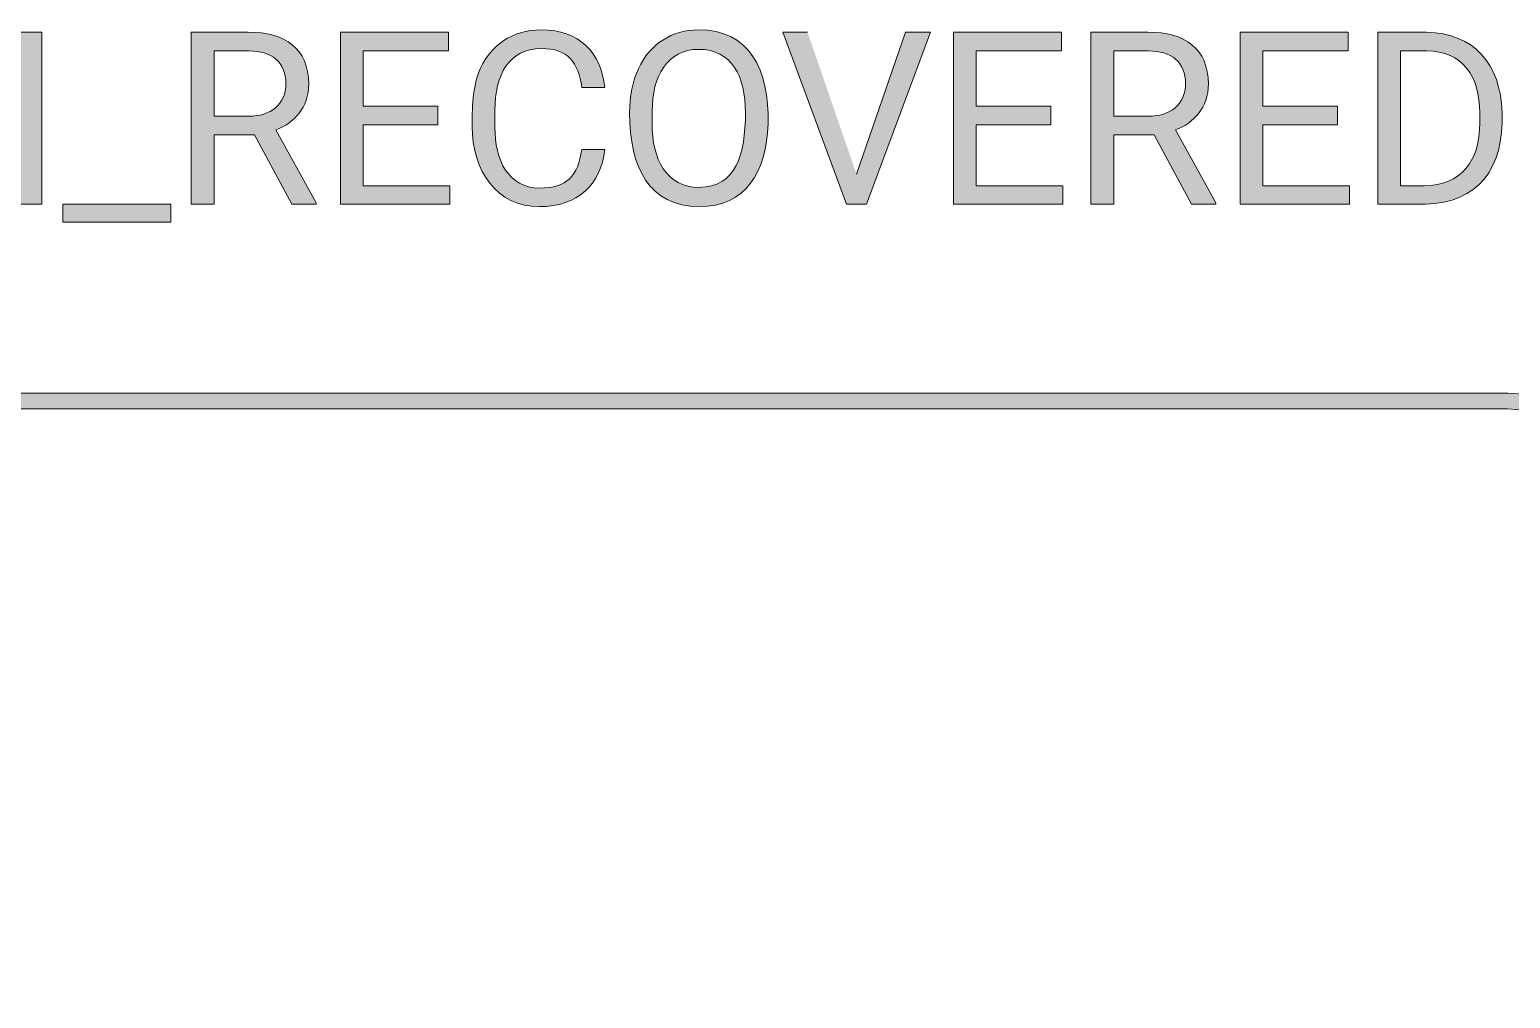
# Model space of a CAD drawing. Extents: x 3 to 1760, y 20 to 1040.
# Drawn here: x 951 to 1046.2, y 700.2 to 762.5 of the extents above; entities that cross this region are included whole.
import ezdxf

# ---------------------------------------------------------------- set-up
doc = ezdxf.new("R2010")
doc.units = 0
doc.header["$MEASUREMENT"] = 0
doc.layers.add('Layer 1', color=7, linetype='Continuous', lineweight=0)

# ---------------------------------------------------------------- blocks, each defined once
blk = doc.blocks.new('Block_116')
at = {"layer": 'Layer 1', "true_color": 0x282c33, "transparency": 33554687}
h = blk.add_hatch(color=250, dxfattribs=at)
h.dxf.hatch_style = 2
edge = h.paths.add_edge_path()
edge.add_spline(control_points=[(951.825, 751.229), (951.825, 751.229), (950.359, 751.229), (950.359, 751.229), (950.359, 751.229), (944.791, 759.751), (944.791, 759.751), (944.791, 759.751), (944.791, 751.229), (944.791, 751.229), (944.791, 751.229), (943.325, 751.229), (943.325, 751.229), (943.325, 751.229), (943.325, 762.288), (943.325, 762.288), (943.325, 762.288), (944.791, 762.288), (944.791, 762.288), (944.791, 762.288), (950.374, 753.728), (950.374, 753.728), (950.374, 753.728), (950.374, 762.288), (950.374, 762.288), (950.374, 762.288), (951.825, 762.288), (951.825, 762.288), (951.825, 762.288), (951.825, 751.229), (951.825, 751.229)], knot_values=[0, 0, 0, 0, 1, 1, 1, 2, 2, 2, 3, 3, 3, 4, 4, 4, 5, 5, 5, 6, 6, 6, 7, 7, 7, 8, 8, 8, 9, 9, 9, 10, 10, 10, 10], degree=3, periodic=0)
edge.add_line((951.825, 751.229), (951.825, 751.229))
h = blk.add_hatch(color=250, dxfattribs=at)
h.dxf.hatch_style = 2
edge = h.paths.add_edge_path()
edge.add_spline(control_points=[(968.968, 758.961), (968.968, 757.434), (968.041, 756.454), (966.856, 756.014), (966.856, 756.014), (969.454, 751.32), (969.454, 751.32), (969.454, 751.32), (969.454, 751.229), (969.454, 751.229), (969.454, 751.229), (967.889, 751.229), (967.889, 751.229), (967.889, 751.229), (965.489, 755.702), (965.489, 755.702), (965.489, 755.702), (962.891, 755.702), (962.891, 755.702), (962.891, 755.702), (962.891, 751.229), (962.891, 751.229), (962.891, 751.229), (961.425, 751.229), (961.425, 751.229), (961.425, 751.229), (961.425, 762.288), (961.425, 762.288), (961.425, 762.288), (965.086, 762.288), (965.086, 762.288), (967.441, 762.303), (968.968, 761.232), (968.968, 758.961)], knot_values=[0, 0, 0, 0, 1, 1, 1, 2, 2, 2, 3, 3, 3, 4, 4, 4, 5, 5, 5, 6, 6, 6, 7, 7, 7, 8, 8, 8, 9, 9, 9, 10, 10, 10, 11, 11, 11, 11], degree=3, periodic=0)
edge = h.paths.add_edge_path()
edge.add_spline(control_points=[(967.502, 758.961), (967.502, 760.381), (966.59, 761.088), (965.124, 761.088), (965.124, 761.088), (962.891, 761.088), (962.891, 761.088), (962.891, 761.088), (962.891, 756.895), (962.891, 756.895), (962.891, 756.895), (965.132, 756.895), (965.132, 756.895), (966.491, 756.872), (967.509, 757.662), (967.502, 758.961)], knot_values=[0, 0, 0, 0, 1, 1, 1, 2, 2, 2, 3, 3, 3, 4, 4, 4, 5, 5, 5, 5], degree=3, periodic=0)
edge.add_line((967.502, 758.961), (967.502, 758.961))
h = blk.add_hatch(color=250, dxfattribs=at)
h.dxf.hatch_style = 2
edge = h.paths.add_edge_path()
edge.add_spline(control_points=[(977.262, 756.34), (977.262, 756.34), (972.469, 756.34), (972.469, 756.34), (972.469, 756.34), (972.469, 752.421), (972.469, 752.421), (972.469, 752.421), (978.037, 752.421), (978.037, 752.421), (978.037, 752.421), (978.037, 751.229), (978.037, 751.229), (978.037, 751.229), (971.011, 751.229), (971.011, 751.229), (971.011, 751.229), (971.011, 762.288), (971.011, 762.288), (971.011, 762.288), (977.961, 762.288), (977.961, 762.288), (977.961, 762.288), (977.961, 761.088), (977.961, 761.088), (977.961, 761.088), (972.469, 761.088), (972.469, 761.088), (972.469, 761.088), (972.469, 757.533), (972.469, 757.533), (972.469, 757.533), (977.262, 757.533), (977.262, 757.533), (977.262, 757.533), (977.262, 756.34), (977.262, 756.34)], knot_values=[0, 0, 0, 0, 1, 1, 1, 2, 2, 2, 3, 3, 3, 4, 4, 4, 5, 5, 5, 6, 6, 6, 7, 7, 7, 8, 8, 8, 9, 9, 9, 10, 10, 10, 11, 11, 11, 12, 12, 12, 12], degree=3, periodic=0)
edge.add_line((977.262, 756.34), (977.262, 756.34))
h = blk.add_hatch(color=250, dxfattribs=at)
h.dxf.hatch_style = 2
edge = h.paths.add_edge_path()
edge.add_spline(control_points=[(983.794, 752.269), (985.602, 752.269), (986.247, 753.044), (986.521, 754.738), (986.521, 754.738), (987.987, 754.738), (987.987, 754.738), (987.744, 752.482), (986.255, 751.077), (983.794, 751.077), (981.052, 751.077), (979.472, 753.348), (979.472, 756.242), (979.472, 757.738), (979.533, 758.976), (980.027, 760.017), (980.695, 761.429), (981.979, 762.424), (983.923, 762.44), (986.323, 762.455), (987.789, 760.959), (987.987, 758.733), (987.987, 758.733), (986.521, 758.733), (986.521, 758.733), (986.285, 760.343), (985.624, 761.24), (983.923, 761.24), (981.857, 761.24), (980.908, 759.538), (980.938, 757.267), (980.938, 757.267), (980.938, 756.196), (980.938, 756.196), (980.915, 754.054), (981.811, 752.269), (983.794, 752.269)], knot_values=[0, 0, 0, 0, 1, 1, 1, 2, 2, 2, 3, 3, 3, 4, 4, 4, 5, 5, 5, 6, 6, 6, 7, 7, 7, 8, 8, 8, 9, 9, 9, 10, 10, 10, 11, 11, 11, 12, 12, 12, 12], degree=3, periodic=0)
edge.add_line((983.794, 752.269), (983.794, 752.269))
h = blk.add_hatch(color=250, dxfattribs=at)
h.dxf.hatch_style = 2
edge = h.paths.add_edge_path()
edge.add_spline(control_points=[(994.033, 762.44), (997.268, 762.44), (998.582, 759.91), (998.484, 756.401), (998.4, 753.302), (997.063, 751.077), (994.048, 751.077), (990.843, 751.077), (989.589, 753.606), (989.589, 757.1), (989.589, 759.242), (990.394, 760.951), (991.716, 761.786), (992.392, 762.212), (993.159, 762.44), (994.033, 762.44)], knot_values=[0, 0, 0, 0, 1, 1, 1, 2, 2, 2, 3, 3, 3, 4, 4, 4, 5, 5, 5, 5], degree=3, periodic=0)
edge = h.paths.add_edge_path()
edge.add_spline(control_points=[(994.048, 752.315), (996.418, 752.315), (997.033, 754.434), (997.033, 757.115), (997.033, 759.455), (996.152, 761.186), (994.033, 761.186), (991.989, 761.186), (991.04, 759.424), (991.04, 757.214), (991.04, 757.214), (991.04, 756.401), (991.04, 756.401), (991.01, 754.138), (991.974, 752.315), (994.048, 752.315)], knot_values=[0, 0, 0, 0, 1, 1, 1, 2, 2, 2, 3, 3, 3, 4, 4, 4, 5, 5, 5, 5], degree=3, periodic=0)
edge.add_line((994.048, 752.315), (994.048, 752.315))
h = blk.add_hatch(color=250, dxfattribs=at)
h.dxf.hatch_style = 2
edge = h.paths.add_edge_path()
edge.add_spline(control_points=[(1004.165, 753.166), (1004.165, 753.166), (1007.325, 762.288), (1007.325, 762.288), (1007.325, 762.288), (1008.92, 762.288), (1008.92, 762.288), (1008.92, 762.288), (1004.818, 751.229), (1004.818, 751.229), (1004.818, 751.229), (1003.527, 751.229), (1003.527, 751.229), (1003.527, 751.229), (999.433, 762.288), (999.433, 762.288), (999.433, 762.288), (1001.02, 762.288), (1001.02, 762.288)], knot_values=[0, 0, 0, 0, 1, 1, 1, 2, 2, 2, 3, 3, 3, 4, 4, 4, 5, 5, 5, 6, 6, 6, 6], degree=3, periodic=0)
edge.add_line((1001.02, 762.288), (1004.165, 753.166))
h = blk.add_hatch(color=250, dxfattribs=at)
h.dxf.hatch_style = 2
edge = h.paths.add_edge_path()
edge.add_spline(control_points=[(1016.652, 756.34), (1016.652, 756.34), (1011.859, 756.34), (1011.859, 756.34), (1011.859, 756.34), (1011.859, 752.421), (1011.859, 752.421), (1011.859, 752.421), (1017.427, 752.421), (1017.427, 752.421), (1017.427, 752.421), (1017.427, 751.229), (1017.427, 751.229), (1017.427, 751.229), (1010.401, 751.229), (1010.401, 751.229), (1010.401, 751.229), (1010.401, 762.288), (1010.401, 762.288), (1010.401, 762.288), (1017.351, 762.288), (1017.351, 762.288), (1017.351, 762.288), (1017.351, 761.088), (1017.351, 761.088), (1017.351, 761.088), (1011.859, 761.088), (1011.859, 761.088), (1011.859, 761.088), (1011.859, 757.533), (1011.859, 757.533), (1011.859, 757.533), (1016.652, 757.533), (1016.652, 757.533), (1016.652, 757.533), (1016.652, 756.34), (1016.652, 756.34)], knot_values=[0, 0, 0, 0, 1, 1, 1, 2, 2, 2, 3, 3, 3, 4, 4, 4, 5, 5, 5, 6, 6, 6, 7, 7, 7, 8, 8, 8, 9, 9, 9, 10, 10, 10, 11, 11, 11, 12, 12, 12, 12], degree=3, periodic=0)
edge.add_line((1016.652, 756.34), (1016.652, 756.34))
h = blk.add_hatch(color=250, dxfattribs=at)
h.dxf.hatch_style = 2
edge = h.paths.add_edge_path()
edge.add_spline(control_points=[(1026.777, 758.961), (1026.777, 757.434), (1025.85, 756.454), (1024.665, 756.014), (1024.665, 756.014), (1027.263, 751.32), (1027.263, 751.32), (1027.263, 751.32), (1027.263, 751.229), (1027.263, 751.229), (1027.263, 751.229), (1025.698, 751.229), (1025.698, 751.229), (1025.698, 751.229), (1023.298, 755.702), (1023.298, 755.702), (1023.298, 755.702), (1020.7, 755.702), (1020.7, 755.702), (1020.7, 755.702), (1020.7, 751.229), (1020.7, 751.229), (1020.7, 751.229), (1019.234, 751.229), (1019.234, 751.229), (1019.234, 751.229), (1019.234, 762.288), (1019.234, 762.288), (1019.234, 762.288), (1022.895, 762.288), (1022.895, 762.288), (1025.25, 762.303), (1026.777, 761.232), (1026.777, 758.961)], knot_values=[0, 0, 0, 0, 1, 1, 1, 2, 2, 2, 3, 3, 3, 4, 4, 4, 5, 5, 5, 6, 6, 6, 7, 7, 7, 8, 8, 8, 9, 9, 9, 10, 10, 10, 11, 11, 11, 11], degree=3, periodic=0)
edge = h.paths.add_edge_path()
edge.add_spline(control_points=[(1025.311, 758.961), (1025.311, 760.381), (1024.399, 761.088), (1022.933, 761.088), (1022.933, 761.088), (1020.7, 761.088), (1020.7, 761.088), (1020.7, 761.088), (1020.7, 756.895), (1020.7, 756.895), (1020.7, 756.895), (1022.941, 756.895), (1022.941, 756.895), (1024.301, 756.872), (1025.318, 757.662), (1025.311, 758.961)], knot_values=[0, 0, 0, 0, 1, 1, 1, 2, 2, 2, 3, 3, 3, 4, 4, 4, 5, 5, 5, 5], degree=3, periodic=0)
edge.add_line((1025.311, 758.961), (1025.311, 758.961))
h = blk.add_hatch(color=250, dxfattribs=at)
h.dxf.hatch_style = 2
edge = h.paths.add_edge_path()
edge.add_spline(control_points=[(1035.071, 756.34), (1035.071, 756.34), (1030.278, 756.34), (1030.278, 756.34), (1030.278, 756.34), (1030.278, 752.421), (1030.278, 752.421), (1030.278, 752.421), (1035.846, 752.421), (1035.846, 752.421), (1035.846, 752.421), (1035.846, 751.229), (1035.846, 751.229), (1035.846, 751.229), (1028.82, 751.229), (1028.82, 751.229), (1028.82, 751.229), (1028.82, 762.288), (1028.82, 762.288), (1028.82, 762.288), (1035.77, 762.288), (1035.77, 762.288), (1035.77, 762.288), (1035.77, 761.088), (1035.77, 761.088), (1035.77, 761.088), (1030.278, 761.088), (1030.278, 761.088), (1030.278, 761.088), (1030.278, 757.533), (1030.278, 757.533), (1030.278, 757.533), (1035.071, 757.533), (1035.071, 757.533), (1035.071, 757.533), (1035.071, 756.34), (1035.071, 756.34)], knot_values=[0, 0, 0, 0, 1, 1, 1, 2, 2, 2, 3, 3, 3, 4, 4, 4, 5, 5, 5, 6, 6, 6, 7, 7, 7, 8, 8, 8, 9, 9, 9, 10, 10, 10, 11, 11, 11, 12, 12, 12, 12], degree=3, periodic=0)
edge.add_line((1035.071, 756.34), (1035.071, 756.34))
h = blk.add_hatch(color=250, dxfattribs=at)
h.dxf.hatch_style = 2
edge = h.paths.add_edge_path()
edge.add_spline(control_points=[(1045.659, 757.13), (1045.788, 753.485), (1044.094, 751.335), (1040.722, 751.229), (1040.722, 751.229), (1037.661, 751.229), (1037.661, 751.229), (1037.661, 751.229), (1037.661, 762.288), (1037.661, 762.288), (1037.661, 762.288), (1040.783, 762.288), (1040.783, 762.288), (1043.882, 762.219), (1045.545, 760.245), (1045.659, 757.13)], knot_values=[0, 0, 0, 0, 1, 1, 1, 2, 2, 2, 3, 3, 3, 4, 4, 4, 5, 5, 5, 5], degree=3, periodic=0)
edge = h.paths.add_edge_path()
edge.add_spline(control_points=[(1044.216, 757.1), (1044.239, 759.47), (1043.084, 761.065), (1040.821, 761.088), (1040.821, 761.088), (1039.119, 761.088), (1039.119, 761.088), (1039.119, 761.088), (1039.119, 752.421), (1039.119, 752.421), (1039.119, 752.421), (1040.654, 752.421), (1040.654, 752.421), (1042.993, 752.421), (1044.246, 754.009), (1044.216, 756.454), (1044.216, 756.454), (1044.216, 757.1), (1044.216, 757.1)], knot_values=[0, 0, 0, 0, 1, 1, 1, 2, 2, 2, 3, 3, 3, 4, 4, 4, 5, 5, 5, 6, 6, 6, 6], degree=3, periodic=0)
edge.add_line((1044.216, 757.1), (1044.216, 757.1))
h = blk.add_hatch(color=250, dxfattribs=at)
h.dxf.hatch_style = 2
edge = h.paths.add_edge_path()
edge.add_spline(control_points=[(960.119, 750.082), (960.119, 750.082), (953.161, 750.082), (953.161, 750.082), (953.161, 750.082), (953.161, 751.229), (953.161, 751.229), (953.161, 751.229), (960.119, 751.229), (960.119, 751.229), (960.119, 751.229), (960.119, 750.082), (960.119, 750.082)], knot_values=[0, 0, 0, 0, 1, 1, 1, 2, 2, 2, 3, 3, 3, 4, 4, 4, 4], degree=3, periodic=0)
edge.add_line((960.119, 750.082), (960.119, 750.082))
at = {"layer": 'Layer 1'}
for points, knots in [([(951.825, 751.229), (951.825, 751.229), (950.359, 751.229), (950.359, 751.229), (950.359, 751.229), (944.791, 759.751), (944.791, 759.751), (944.791, 759.751), (944.791, 751.229), (944.791, 751.229), (944.791, 751.229), (943.325, 751.229), (943.325, 751.229), (943.325, 751.229), (943.325, 762.288), (943.325, 762.288), (943.325, 762.288), (944.791, 762.288), (944.791, 762.288), (944.791, 762.288), (950.374, 753.728), (950.374, 753.728), (950.374, 753.728), (950.374, 762.288), (950.374, 762.288), (950.374, 762.288), (951.825, 762.288), (951.825, 762.288), (951.825, 762.288), (951.825, 751.229), (951.825, 751.229)], [0, 0, 0, 0, 1, 1, 1, 2, 2, 2, 3, 3, 3, 4, 4, 4, 5, 5, 5, 6, 6, 6, 7, 7, 7, 8, 8, 8, 9, 9, 9, 10, 10, 10, 10]), ([(968.968, 758.961), (968.968, 757.434), (968.041, 756.454), (966.856, 756.014), (966.856, 756.014), (969.454, 751.32), (969.454, 751.32), (969.454, 751.32), (969.454, 751.229), (969.454, 751.229), (969.454, 751.229), (967.889, 751.229), (967.889, 751.229), (967.889, 751.229), (965.489, 755.702), (965.489, 755.702), (965.489, 755.702), (962.891, 755.702), (962.891, 755.702), (962.891, 755.702), (962.891, 751.229), (962.891, 751.229), (962.891, 751.229), (961.425, 751.229), (961.425, 751.229), (961.425, 751.229), (961.425, 762.288), (961.425, 762.288), (961.425, 762.288), (965.086, 762.288), (965.086, 762.288), (967.441, 762.303), (968.968, 761.232), (968.968, 758.961)], [0, 0, 0, 0, 1, 1, 1, 2, 2, 2, 3, 3, 3, 4, 4, 4, 5, 5, 5, 6, 6, 6, 7, 7, 7, 8, 8, 8, 9, 9, 9, 10, 10, 10, 11, 11, 11, 11]), ([(977.262, 756.34), (977.262, 756.34), (972.469, 756.34), (972.469, 756.34), (972.469, 756.34), (972.469, 752.421), (972.469, 752.421), (972.469, 752.421), (978.037, 752.421), (978.037, 752.421), (978.037, 752.421), (978.037, 751.229), (978.037, 751.229), (978.037, 751.229), (971.011, 751.229), (971.011, 751.229), (971.011, 751.229), (971.011, 762.288), (971.011, 762.288), (971.011, 762.288), (977.961, 762.288), (977.961, 762.288), (977.961, 762.288), (977.961, 761.088), (977.961, 761.088), (977.961, 761.088), (972.469, 761.088), (972.469, 761.088), (972.469, 761.088), (972.469, 757.533), (972.469, 757.533), (972.469, 757.533), (977.262, 757.533), (977.262, 757.533), (977.262, 757.533), (977.262, 756.34), (977.262, 756.34)], [0, 0, 0, 0, 1, 1, 1, 2, 2, 2, 3, 3, 3, 4, 4, 4, 5, 5, 5, 6, 6, 6, 7, 7, 7, 8, 8, 8, 9, 9, 9, 10, 10, 10, 11, 11, 11, 12, 12, 12, 12]), ([(983.794, 752.269), (985.602, 752.269), (986.247, 753.044), (986.521, 754.738), (986.521, 754.738), (987.987, 754.738), (987.987, 754.738), (987.744, 752.482), (986.255, 751.077), (983.794, 751.077), (981.052, 751.077), (979.472, 753.348), (979.472, 756.242), (979.472, 757.738), (979.533, 758.976), (980.027, 760.017), (980.695, 761.429), (981.979, 762.424), (983.923, 762.44), (986.323, 762.455), (987.789, 760.959), (987.987, 758.733), (987.987, 758.733), (986.521, 758.733), (986.521, 758.733), (986.285, 760.343), (985.624, 761.24), (983.923, 761.24), (981.857, 761.24), (980.908, 759.538), (980.938, 757.267), (980.938, 757.267), (980.938, 756.196), (980.938, 756.196), (980.915, 754.054), (981.811, 752.269), (983.794, 752.269)], [0, 0, 0, 0, 1, 1, 1, 2, 2, 2, 3, 3, 3, 4, 4, 4, 5, 5, 5, 6, 6, 6, 7, 7, 7, 8, 8, 8, 9, 9, 9, 10, 10, 10, 11, 11, 11, 12, 12, 12, 12]), ([(994.033, 762.44), (997.268, 762.44), (998.582, 759.91), (998.484, 756.401), (998.4, 753.302), (997.063, 751.077), (994.048, 751.077), (990.843, 751.077), (989.589, 753.606), (989.589, 757.1), (989.589, 759.242), (990.394, 760.951), (991.716, 761.786), (992.392, 762.212), (993.159, 762.44), (994.033, 762.44)], [0, 0, 0, 0, 1, 1, 1, 2, 2, 2, 3, 3, 3, 4, 4, 4, 5, 5, 5, 5]), ([(1004.165, 753.166), (1004.165, 753.166), (1007.325, 762.288), (1007.325, 762.288), (1007.325, 762.288), (1008.92, 762.288), (1008.92, 762.288), (1008.92, 762.288), (1004.818, 751.229), (1004.818, 751.229), (1004.818, 751.229), (1003.527, 751.229), (1003.527, 751.229), (1003.527, 751.229), (999.433, 762.288), (999.433, 762.288), (999.433, 762.288), (1001.02, 762.288), (1001.02, 762.288)], [0, 0, 0, 0, 1, 1, 1, 2, 2, 2, 3, 3, 3, 4, 4, 4, 5, 5, 5, 6, 6, 6, 6]), ([(1016.652, 756.34), (1016.652, 756.34), (1011.859, 756.34), (1011.859, 756.34), (1011.859, 756.34), (1011.859, 752.421), (1011.859, 752.421), (1011.859, 752.421), (1017.427, 752.421), (1017.427, 752.421), (1017.427, 752.421), (1017.427, 751.229), (1017.427, 751.229), (1017.427, 751.229), (1010.401, 751.229), (1010.401, 751.229), (1010.401, 751.229), (1010.401, 762.288), (1010.401, 762.288), (1010.401, 762.288), (1017.351, 762.288), (1017.351, 762.288), (1017.351, 762.288), (1017.351, 761.088), (1017.351, 761.088), (1017.351, 761.088), (1011.859, 761.088), (1011.859, 761.088), (1011.859, 761.088), (1011.859, 757.533), (1011.859, 757.533), (1011.859, 757.533), (1016.652, 757.533), (1016.652, 757.533), (1016.652, 757.533), (1016.652, 756.34), (1016.652, 756.34)], [0, 0, 0, 0, 1, 1, 1, 2, 2, 2, 3, 3, 3, 4, 4, 4, 5, 5, 5, 6, 6, 6, 7, 7, 7, 8, 8, 8, 9, 9, 9, 10, 10, 10, 11, 11, 11, 12, 12, 12, 12]), ([(1026.777, 758.961), (1026.777, 757.434), (1025.85, 756.454), (1024.665, 756.014), (1024.665, 756.014), (1027.263, 751.32), (1027.263, 751.32), (1027.263, 751.32), (1027.263, 751.229), (1027.263, 751.229), (1027.263, 751.229), (1025.698, 751.229), (1025.698, 751.229), (1025.698, 751.229), (1023.298, 755.702), (1023.298, 755.702), (1023.298, 755.702), (1020.7, 755.702), (1020.7, 755.702), (1020.7, 755.702), (1020.7, 751.229), (1020.7, 751.229), (1020.7, 751.229), (1019.234, 751.229), (1019.234, 751.229), (1019.234, 751.229), (1019.234, 762.288), (1019.234, 762.288), (1019.234, 762.288), (1022.895, 762.288), (1022.895, 762.288), (1025.25, 762.303), (1026.777, 761.232), (1026.777, 758.961)], [0, 0, 0, 0, 1, 1, 1, 2, 2, 2, 3, 3, 3, 4, 4, 4, 5, 5, 5, 6, 6, 6, 7, 7, 7, 8, 8, 8, 9, 9, 9, 10, 10, 10, 11, 11, 11, 11]), ([(1035.071, 756.34), (1035.071, 756.34), (1030.278, 756.34), (1030.278, 756.34), (1030.278, 756.34), (1030.278, 752.421), (1030.278, 752.421), (1030.278, 752.421), (1035.846, 752.421), (1035.846, 752.421), (1035.846, 752.421), (1035.846, 751.229), (1035.846, 751.229), (1035.846, 751.229), (1028.82, 751.229), (1028.82, 751.229), (1028.82, 751.229), (1028.82, 762.288), (1028.82, 762.288), (1028.82, 762.288), (1035.77, 762.288), (1035.77, 762.288), (1035.77, 762.288), (1035.77, 761.088), (1035.77, 761.088), (1035.77, 761.088), (1030.278, 761.088), (1030.278, 761.088), (1030.278, 761.088), (1030.278, 757.533), (1030.278, 757.533), (1030.278, 757.533), (1035.071, 757.533), (1035.071, 757.533), (1035.071, 757.533), (1035.071, 756.34), (1035.071, 756.34)], [0, 0, 0, 0, 1, 1, 1, 2, 2, 2, 3, 3, 3, 4, 4, 4, 5, 5, 5, 6, 6, 6, 7, 7, 7, 8, 8, 8, 9, 9, 9, 10, 10, 10, 11, 11, 11, 12, 12, 12, 12]), ([(1045.659, 757.13), (1045.788, 753.485), (1044.094, 751.335), (1040.722, 751.229), (1040.722, 751.229), (1037.661, 751.229), (1037.661, 751.229), (1037.661, 751.229), (1037.661, 762.288), (1037.661, 762.288), (1037.661, 762.288), (1040.783, 762.288), (1040.783, 762.288), (1043.882, 762.219), (1045.545, 760.245), (1045.659, 757.13)], [0, 0, 0, 0, 1, 1, 1, 2, 2, 2, 3, 3, 3, 4, 4, 4, 5, 5, 5, 5]), ([(967.502, 758.961), (967.502, 760.381), (966.59, 761.088), (965.124, 761.088), (965.124, 761.088), (962.891, 761.088), (962.891, 761.088), (962.891, 761.088), (962.891, 756.895), (962.891, 756.895), (962.891, 756.895), (965.132, 756.895), (965.132, 756.895), (966.491, 756.872), (967.509, 757.662), (967.502, 758.961)], [0, 0, 0, 0, 1, 1, 1, 2, 2, 2, 3, 3, 3, 4, 4, 4, 5, 5, 5, 5]), ([(994.048, 752.315), (996.418, 752.315), (997.033, 754.434), (997.033, 757.115), (997.033, 759.455), (996.152, 761.186), (994.033, 761.186), (991.989, 761.186), (991.04, 759.424), (991.04, 757.214), (991.04, 757.214), (991.04, 756.401), (991.04, 756.401), (991.01, 754.138), (991.974, 752.315), (994.048, 752.315)], [0, 0, 0, 0, 1, 1, 1, 2, 2, 2, 3, 3, 3, 4, 4, 4, 5, 5, 5, 5]), ([(1025.311, 758.961), (1025.311, 760.381), (1024.399, 761.088), (1022.933, 761.088), (1022.933, 761.088), (1020.7, 761.088), (1020.7, 761.088), (1020.7, 761.088), (1020.7, 756.895), (1020.7, 756.895), (1020.7, 756.895), (1022.941, 756.895), (1022.941, 756.895), (1024.301, 756.872), (1025.318, 757.662), (1025.311, 758.961)], [0, 0, 0, 0, 1, 1, 1, 2, 2, 2, 3, 3, 3, 4, 4, 4, 5, 5, 5, 5]), ([(1044.216, 757.1), (1044.239, 759.47), (1043.084, 761.065), (1040.821, 761.088), (1040.821, 761.088), (1039.119, 761.088), (1039.119, 761.088), (1039.119, 761.088), (1039.119, 752.421), (1039.119, 752.421), (1039.119, 752.421), (1040.654, 752.421), (1040.654, 752.421), (1042.993, 752.421), (1044.246, 754.009), (1044.216, 756.454), (1044.216, 756.454), (1044.216, 757.1), (1044.216, 757.1)], [0, 0, 0, 0, 1, 1, 1, 2, 2, 2, 3, 3, 3, 4, 4, 4, 5, 5, 5, 6, 6, 6, 6]), ([(960.119, 750.082), (960.119, 750.082), (953.161, 750.082), (953.161, 750.082), (953.161, 750.082), (953.161, 751.229), (953.161, 751.229), (953.161, 751.229), (960.119, 751.229), (960.119, 751.229), (960.119, 751.229), (960.119, 750.082), (960.119, 750.082)], [0, 0, 0, 0, 1, 1, 1, 2, 2, 2, 3, 3, 3, 4, 4, 4, 4])]:
    blk.add_open_spline(points, degree=3, knots=knots, dxfattribs=at)
blk = doc.blocks.new('Block_115')
at = {"layer": 'Layer 1'}
blk.add_blockref('Block_116', (0, 0), dxfattribs=at)
blk = doc.blocks.new('Block_0')
at = {"layer": 'Layer 1', "true_color": 0x333333, "transparency": 33554687}
h = blk.add_hatch(color=250, dxfattribs=at)
h.dxf.hatch_style = 2
edge = h.paths.add_edge_path()
edge.add_spline(control_points=[(1047.975, 738.95), (1047.975, 738.95), (1049.875, 738.49), (1049.875, 738.49), (1049.875, 738.49), (1051.694, 737.73), (1051.694, 737.73), (1051.694, 737.73), (1053.365, 736.71), (1053.365, 736.71), (1053.365, 736.71), (1054.865, 735.43), (1054.865, 735.43), (1054.865, 735.43), (1056.125, 733.93), (1056.125, 733.93), (1056.125, 733.93), (1057.165, 732.27), (1057.165, 732.27), (1057.165, 732.27), (1057.915, 730.45), (1057.915, 730.45), (1057.915, 730.45), (1058.365, 728.55), (1058.365, 728.55), (1058.365, 728.55), (1058.515, 726.61), (1058.515, 726.61), (1058.515, 726.61), (1058.515, 701.33), (1058.515, 701.33), (1058.515, 701.33), (1057.515, 701.33), (1057.515, 701.33), (1057.515, 701.33), (1057.515, 726.57), (1057.515, 726.57), (1057.515, 726.57), (1057.375, 728.39), (1057.375, 728.39), (1057.375, 728.39), (1056.954, 730.14), (1056.954, 730.14), (1056.954, 730.14), (1056.255, 731.81), (1056.255, 731.81), (1056.255, 731.81), (1055.315, 733.35), (1055.315, 733.35), (1055.315, 733.35), (1054.145, 734.72), (1054.145, 734.72), (1054.145, 734.72), (1052.775, 735.89), (1052.775, 735.89), (1052.775, 735.89), (1051.235, 736.84), (1051.235, 736.84), (1051.235, 736.84), (1049.564, 737.54), (1049.564, 737.54), (1049.564, 737.54), (1047.814, 737.94), (1047.814, 737.94), (1047.814, 737.94), (1045.995, 738.09), (1045.995, 738.09), (1045.995, 738.09), (546.315, 738.09), (546.315, 738.09), (546.315, 738.09), (546.315, 739.09), (546.315, 739.09), (546.315, 739.09), (1046.035, 739.09), (1046.035, 739.09), (1046.035, 739.09), (1047.975, 738.95), (1047.975, 738.95)], knot_values=[0, 0, 0, 0, 1, 1, 1, 2, 2, 2, 3, 3, 3, 4, 4, 4, 5, 5, 5, 6, 6, 6, 7, 7, 7, 8, 8, 8, 9, 9, 9, 10, 10, 10, 11, 11, 11, 12, 12, 12, 13, 13, 13, 14, 14, 14, 15, 15, 15, 16, 16, 16, 17, 17, 17, 18, 18, 18, 19, 19, 19, 20, 20, 20, 21, 21, 21, 22, 22, 22, 23, 23, 23, 24, 24, 24, 25, 25, 25, 26, 26, 26, 26], degree=3, periodic=0)
edge = h.paths.add_edge_path()
edge.add_spline(control_points=[(1058.515, 616.97), (1058.515, 616.97), (1058.655, 615.15), (1058.655, 615.15), (1058.655, 615.15), (1059.075, 613.39), (1059.075, 613.39), (1059.075, 613.39), (1059.775, 611.72), (1059.775, 611.72), (1059.775, 611.72), (1060.714, 610.18), (1060.714, 610.18), (1060.714, 610.18), (1061.885, 608.8), (1061.885, 608.8), (1061.885, 608.8), (1063.255, 607.62), (1063.255, 607.62), (1063.255, 607.62), (1064.795, 606.68), (1064.795, 606.68), (1064.795, 606.68), (1066.465, 605.98), (1066.465, 605.98), (1066.465, 605.98), (1068.215, 605.58), (1068.215, 605.58), (1068.215, 605.58), (1070.035, 605.43), (1070.035, 605.43), (1070.035, 605.43), (1168.165, 605.43), (1168.165, 605.43), (1168.165, 605.43), (1168.165, 604.43), (1168.165, 604.43), (1168.165, 604.43), (1069.995, 604.43), (1069.995, 604.43), (1069.995, 604.43), (1068.055, 604.58), (1068.055, 604.58), (1068.055, 604.58), (1066.155, 605.04), (1066.155, 605.04), (1066.155, 605.04), (1064.335, 605.79), (1064.335, 605.79), (1064.335, 605.79), (1062.665, 606.82), (1062.665, 606.82), (1062.665, 606.82), (1061.165, 608.1), (1061.165, 608.1), (1061.165, 608.1), (1059.905, 609.6), (1059.905, 609.6), (1059.905, 609.6), (1058.865, 611.27), (1058.865, 611.27), (1058.865, 611.27), (1058.115, 613.07), (1058.115, 613.07), (1058.115, 613.07), (1057.665, 614.99), (1057.665, 614.99), (1057.665, 614.99), (1057.515, 616.92), (1057.515, 616.92), (1057.515, 616.92), (1057.515, 646.65), (1057.515, 646.65), (1057.515, 646.65), (1058.515, 646.65), (1058.515, 646.65), (1058.515, 646.65), (1058.515, 616.97), (1058.515, 616.97)], knot_values=[0, 0, 0, 0, 1, 1, 1, 2, 2, 2, 3, 3, 3, 4, 4, 4, 5, 5, 5, 6, 6, 6, 7, 7, 7, 8, 8, 8, 9, 9, 9, 10, 10, 10, 11, 11, 11, 12, 12, 12, 13, 13, 13, 14, 14, 14, 15, 15, 15, 16, 16, 16, 17, 17, 17, 18, 18, 18, 19, 19, 19, 20, 20, 20, 21, 21, 21, 22, 22, 22, 23, 23, 23, 24, 24, 24, 25, 25, 25, 26, 26, 26, 26], degree=3, periodic=0)
at = {"layer": 'Layer 1', "true_color": 0x666666, "transparency": 33554687}
h = blk.add_hatch(color=251, dxfattribs=at)
h.dxf.hatch_style = 2
edge = h.paths.add_edge_path()
edge.add_spline(control_points=[(494.515, 382.02), (494.515, 382.02), (494.655, 380.2), (494.655, 380.2), (494.655, 380.2), (495.075, 378.45), (495.075, 378.45), (495.075, 378.45), (495.775, 376.78), (495.775, 376.78), (495.775, 376.78), (496.715, 375.24), (496.715, 375.24), (496.715, 375.24), (497.885, 373.87), (497.885, 373.87), (497.885, 373.87), (499.255, 372.7), (499.255, 372.7), (499.255, 372.7), (500.795, 371.75), (500.795, 371.75), (500.795, 371.75), (502.464, 371.05), (502.464, 371.05), (502.464, 371.05), (504.214, 370.65), (504.214, 370.65), (504.214, 370.65), (506.035, 370.5), (506.035, 370.5), (506.035, 370.5), (1162.985, 370.5), (1162.985, 370.5), (1162.985, 370.5), (1164.924, 370.35), (1164.924, 370.35), (1164.924, 370.35), (1166.824, 369.89), (1166.824, 369.89), (1166.824, 369.89), (1168.654, 369.13), (1168.654, 369.13), (1168.654, 369.13), (1170.324, 368.1), (1170.324, 368.1), (1170.324, 368.1), (1171.824, 366.84), (1171.824, 366.84), (1171.824, 366.84), (1173.094, 365.34), (1173.094, 365.34), (1173.094, 365.34), (1174.115, 363.68), (1174.115, 363.68), (1174.115, 363.68), (1174.855, 361.86), (1174.855, 361.86), (1174.855, 361.86), (1175.314, 359.96), (1175.314, 359.96), (1175.314, 359.96), (1175.464, 358.02), (1175.464, 358.02), (1175.464, 358.02), (1175.464, 180.17), (1175.464, 180.17), (1175.464, 180.17), (1175.605, 178.35), (1175.605, 178.35), (1175.605, 178.35), (1176.025, 176.6), (1176.025, 176.6), (1176.025, 176.6), (1176.725, 174.93), (1176.725, 174.93), (1176.725, 174.93), (1177.655, 173.39), (1177.655, 173.39), (1177.655, 173.39), (1178.825, 172.01), (1178.825, 172.01), (1178.825, 172.01), (1180.195, 170.84), (1180.195, 170.84), (1180.195, 170.84), (1181.725, 169.9), (1181.725, 169.9), (1181.725, 169.9), (1183.395, 169.22), (1183.395, 169.22), (1183.395, 169.22), (1185.145, 168.8), (1185.145, 168.8), (1185.145, 168.8), (1186.965, 168.65), (1186.965, 168.65), (1186.965, 168.65), (1198.565, 168.65), (1198.565, 168.65), (1198.565, 168.65), (1198.565, 167.65), (1198.565, 167.65), (1198.565, 167.65), (1186.925, 167.65), (1186.925, 167.65), (1186.925, 167.65), (1184.995, 167.8), (1184.995, 167.8), (1184.995, 167.8), (1183.094, 168.26), (1183.094, 168.26), (1183.094, 168.26), (1181.275, 169.01), (1181.275, 169.01), (1181.275, 169.01), (1179.594, 170.05), (1179.594, 170.05), (1179.594, 170.05), (1178.094, 171.32), (1178.094, 171.32), (1178.094, 171.32), (1176.834, 172.82), (1176.834, 172.82), (1176.834, 172.82), (1175.804, 174.5), (1175.804, 174.5), (1175.804, 174.5), (1175.064, 176.3), (1175.064, 176.3), (1175.064, 176.3), (1174.605, 178.22), (1174.605, 178.22), (1174.605, 178.22), (1174.454, 180.15), (1174.454, 180.15), (1174.454, 180.15), (1174.454, 357.98), (1174.454, 357.98), (1174.454, 357.98), (1174.314, 359.8), (1174.314, 359.8), (1174.314, 359.8), (1173.914, 361.55), (1173.914, 361.55), (1173.914, 361.55), (1173.214, 363.22), (1173.214, 363.22), (1173.214, 363.22), (1172.265, 364.76), (1172.265, 364.76), (1172.265, 364.76), (1171.094, 366.13), (1171.094, 366.13), (1171.094, 366.13), (1169.725, 367.3), (1169.725, 367.3), (1169.725, 367.3), (1168.194, 368.25), (1168.194, 368.25), (1168.194, 368.25), (1166.534, 368.95), (1166.534, 368.95), (1166.534, 368.95), (1164.784, 369.35), (1164.784, 369.35), (1164.784, 369.35), (1162.964, 369.5), (1162.964, 369.5), (1162.964, 369.5), (505.995, 369.5), (505.995, 369.5), (505.995, 369.5), (504.055, 369.65), (504.055, 369.65), (504.055, 369.65), (502.154, 370.11), (502.154, 370.11), (502.154, 370.11), (500.334, 370.87), (500.334, 370.87), (500.334, 370.87), (498.665, 371.9), (498.665, 371.9), (498.665, 371.9), (497.165, 373.16), (497.165, 373.16), (497.165, 373.16), (495.904, 374.66), (495.904, 374.66), (495.904, 374.66), (494.865, 376.32), (494.865, 376.32), (494.865, 376.32), (494.115, 378.14), (494.115, 378.14), (494.115, 378.14), (493.665, 380.04), (493.665, 380.04), (493.665, 380.04), (493.514, 381.98), (493.514, 381.98), (493.514, 381.98), (493.514, 729.43), (493.514, 729.43), (493.514, 729.43), (494.514, 729.43), (494.514, 729.43), (494.514, 729.43), (494.515, 382.02), (494.515, 382.02)], knot_values=[0, 0, 0, 0, 1, 1, 1, 2, 2, 2, 3, 3, 3, 4, 4, 4, 5, 5, 5, 6, 6, 6, 7, 7, 7, 8, 8, 8, 9, 9, 9, 10, 10, 10, 11, 11, 11, 12, 12, 12, 13, 13, 13, 14, 14, 14, 15, 15, 15, 16, 16, 16, 17, 17, 17, 18, 18, 18, 19, 19, 19, 20, 20, 20, 21, 21, 21, 22, 22, 22, 23, 23, 23, 24, 24, 24, 25, 25, 25, 26, 26, 26, 27, 27, 27, 28, 28, 28, 29, 29, 29, 30, 30, 30, 31, 31, 31, 32, 32, 32, 33, 33, 33, 34, 34, 34, 35, 35, 35, 36, 36, 36, 37, 37, 37, 38, 38, 38, 39, 39, 39, 40, 40, 40, 41, 41, 41, 42, 42, 42, 43, 43, 43, 44, 44, 44, 45, 45, 45, 46, 46, 46, 47, 47, 47, 48, 48, 48, 49, 49, 49, 50, 50, 50, 51, 51, 51, 52, 52, 52, 53, 53, 53, 54, 54, 54, 55, 55, 55, 56, 56, 56, 57, 57, 57, 58, 58, 58, 59, 59, 59, 60, 60, 60, 61, 61, 61, 62, 62, 62, 63, 63, 63, 64, 64, 64, 65, 65, 65, 66, 66, 66, 67, 67, 67, 68, 68, 68, 69, 69, 69, 70, 70, 70, 70], degree=3, periodic=0)
at = {"layer": 'Layer 1', "color": 250, "lineweight": 0, "true_color": 0x333333}
blk.add_open_spline([(1047.975, 738.95), (1047.975, 738.95), (1049.875, 738.49), (1049.875, 738.49), (1049.875, 738.49), (1051.694, 737.73), (1051.694, 737.73), (1051.694, 737.73), (1053.365, 736.71), (1053.365, 736.71), (1053.365, 736.71), (1054.865, 735.43), (1054.865, 735.43), (1054.865, 735.43), (1056.125, 733.93), (1056.125, 733.93), (1056.125, 733.93), (1057.165, 732.27), (1057.165, 732.27), (1057.165, 732.27), (1057.915, 730.45), (1057.915, 730.45), (1057.915, 730.45), (1058.365, 728.55), (1058.365, 728.55), (1058.365, 728.55), (1058.515, 726.61), (1058.515, 726.61), (1058.515, 726.61), (1058.515, 701.33), (1058.515, 701.33), (1058.515, 701.33), (1057.515, 701.33), (1057.515, 701.33), (1057.515, 701.33), (1057.515, 726.57), (1057.515, 726.57), (1057.515, 726.57), (1057.375, 728.39), (1057.375, 728.39), (1057.375, 728.39), (1056.954, 730.14), (1056.954, 730.14), (1056.954, 730.14), (1056.255, 731.81), (1056.255, 731.81), (1056.255, 731.81), (1055.315, 733.35), (1055.315, 733.35), (1055.315, 733.35), (1054.145, 734.72), (1054.145, 734.72), (1054.145, 734.72), (1052.775, 735.89), (1052.775, 735.89), (1052.775, 735.89), (1051.235, 736.84), (1051.235, 736.84), (1051.235, 736.84), (1049.564, 737.54), (1049.564, 737.54), (1049.564, 737.54), (1047.814, 737.94), (1047.814, 737.94), (1047.814, 737.94), (1045.995, 738.09), (1045.995, 738.09), (1045.995, 738.09), (546.315, 738.09), (546.315, 738.09), (546.315, 738.09), (546.315, 739.09), (546.315, 739.09), (546.315, 739.09), (1046.035, 739.09), (1046.035, 739.09), (1046.035, 739.09), (1047.975, 738.95), (1047.975, 738.95)], degree=3, knots=[0, 0, 0, 0, 1, 1, 1, 2, 2, 2, 3, 3, 3, 4, 4, 4, 5, 5, 5, 6, 6, 6, 7, 7, 7, 8, 8, 8, 9, 9, 9, 10, 10, 10, 11, 11, 11, 12, 12, 12, 13, 13, 13, 14, 14, 14, 15, 15, 15, 16, 16, 16, 17, 17, 17, 18, 18, 18, 19, 19, 19, 20, 20, 20, 21, 21, 21, 22, 22, 22, 23, 23, 23, 24, 24, 24, 25, 25, 25, 26, 26, 26, 26], dxfattribs=at)
at = {"layer": 'Layer 1', "color": 251, "lineweight": 0, "true_color": 0x666666}
blk.add_open_spline([(494.515, 382.02), (494.515, 382.02), (494.655, 380.2), (494.655, 380.2), (494.655, 380.2), (495.075, 378.45), (495.075, 378.45), (495.075, 378.45), (495.775, 376.78), (495.775, 376.78), (495.775, 376.78), (496.715, 375.24), (496.715, 375.24), (496.715, 375.24), (497.885, 373.87), (497.885, 373.87), (497.885, 373.87), (499.255, 372.7), (499.255, 372.7), (499.255, 372.7), (500.795, 371.75), (500.795, 371.75), (500.795, 371.75), (502.464, 371.05), (502.464, 371.05), (502.464, 371.05), (504.214, 370.65), (504.214, 370.65), (504.214, 370.65), (506.035, 370.5), (506.035, 370.5), (506.035, 370.5), (1162.985, 370.5), (1162.985, 370.5), (1162.985, 370.5), (1164.924, 370.35), (1164.924, 370.35), (1164.924, 370.35), (1166.824, 369.89), (1166.824, 369.89), (1166.824, 369.89), (1168.654, 369.13), (1168.654, 369.13), (1168.654, 369.13), (1170.324, 368.1), (1170.324, 368.1), (1170.324, 368.1), (1171.824, 366.84), (1171.824, 366.84), (1171.824, 366.84), (1173.094, 365.34), (1173.094, 365.34), (1173.094, 365.34), (1174.115, 363.68), (1174.115, 363.68), (1174.115, 363.68), (1174.855, 361.86), (1174.855, 361.86), (1174.855, 361.86), (1175.314, 359.96), (1175.314, 359.96), (1175.314, 359.96), (1175.464, 358.02), (1175.464, 358.02), (1175.464, 358.02), (1175.464, 180.17), (1175.464, 180.17), (1175.464, 180.17), (1175.605, 178.35), (1175.605, 178.35), (1175.605, 178.35), (1176.025, 176.6), (1176.025, 176.6), (1176.025, 176.6), (1176.725, 174.93), (1176.725, 174.93), (1176.725, 174.93), (1177.655, 173.39), (1177.655, 173.39), (1177.655, 173.39), (1178.825, 172.01), (1178.825, 172.01), (1178.825, 172.01), (1180.195, 170.84), (1180.195, 170.84), (1180.195, 170.84), (1181.725, 169.9), (1181.725, 169.9), (1181.725, 169.9), (1183.395, 169.22), (1183.395, 169.22), (1183.395, 169.22), (1185.145, 168.8), (1185.145, 168.8), (1185.145, 168.8), (1186.965, 168.65), (1186.965, 168.65), (1186.965, 168.65), (1198.565, 168.65), (1198.565, 168.65), (1198.565, 168.65), (1198.565, 167.65), (1198.565, 167.65), (1198.565, 167.65), (1186.925, 167.65), (1186.925, 167.65), (1186.925, 167.65), (1184.995, 167.8), (1184.995, 167.8), (1184.995, 167.8), (1183.094, 168.26), (1183.094, 168.26), (1183.094, 168.26), (1181.275, 169.01), (1181.275, 169.01), (1181.275, 169.01), (1179.594, 170.05), (1179.594, 170.05), (1179.594, 170.05), (1178.094, 171.32), (1178.094, 171.32), (1178.094, 171.32), (1176.834, 172.82), (1176.834, 172.82), (1176.834, 172.82), (1175.804, 174.5), (1175.804, 174.5), (1175.804, 174.5), (1175.064, 176.3), (1175.064, 176.3), (1175.064, 176.3), (1174.605, 178.22), (1174.605, 178.22), (1174.605, 178.22), (1174.454, 180.15), (1174.454, 180.15), (1174.454, 180.15), (1174.454, 357.98), (1174.454, 357.98), (1174.454, 357.98), (1174.314, 359.8), (1174.314, 359.8), (1174.314, 359.8), (1173.914, 361.55), (1173.914, 361.55), (1173.914, 361.55), (1173.214, 363.22), (1173.214, 363.22), (1173.214, 363.22), (1172.265, 364.76), (1172.265, 364.76), (1172.265, 364.76), (1171.094, 366.13), (1171.094, 366.13), (1171.094, 366.13), (1169.725, 367.3), (1169.725, 367.3), (1169.725, 367.3), (1168.194, 368.25), (1168.194, 368.25), (1168.194, 368.25), (1166.534, 368.95), (1166.534, 368.95), (1166.534, 368.95), (1164.784, 369.35), (1164.784, 369.35), (1164.784, 369.35), (1162.964, 369.5), (1162.964, 369.5), (1162.964, 369.5), (505.995, 369.5), (505.995, 369.5), (505.995, 369.5), (504.055, 369.65), (504.055, 369.65), (504.055, 369.65), (502.154, 370.11), (502.154, 370.11), (502.154, 370.11), (500.334, 370.87), (500.334, 370.87), (500.334, 370.87), (498.665, 371.9), (498.665, 371.9), (498.665, 371.9), (497.165, 373.16), (497.165, 373.16), (497.165, 373.16), (495.904, 374.66), (495.904, 374.66), (495.904, 374.66), (494.865, 376.32), (494.865, 376.32), (494.865, 376.32), (494.115, 378.14), (494.115, 378.14), (494.115, 378.14), (493.665, 380.04), (493.665, 380.04), (493.665, 380.04), (493.514, 381.98), (493.514, 381.98), (493.514, 381.98), (493.514, 729.43), (493.514, 729.43), (493.514, 729.43), (494.514, 729.43), (494.514, 729.43), (494.514, 729.43), (494.515, 382.02), (494.515, 382.02)], degree=3, knots=[0, 0, 0, 0, 1, 1, 1, 2, 2, 2, 3, 3, 3, 4, 4, 4, 5, 5, 5, 6, 6, 6, 7, 7, 7, 8, 8, 8, 9, 9, 9, 10, 10, 10, 11, 11, 11, 12, 12, 12, 13, 13, 13, 14, 14, 14, 15, 15, 15, 16, 16, 16, 17, 17, 17, 18, 18, 18, 19, 19, 19, 20, 20, 20, 21, 21, 21, 22, 22, 22, 23, 23, 23, 24, 24, 24, 25, 25, 25, 26, 26, 26, 27, 27, 27, 28, 28, 28, 29, 29, 29, 30, 30, 30, 31, 31, 31, 32, 32, 32, 33, 33, 33, 34, 34, 34, 35, 35, 35, 36, 36, 36, 37, 37, 37, 38, 38, 38, 39, 39, 39, 40, 40, 40, 41, 41, 41, 42, 42, 42, 43, 43, 43, 44, 44, 44, 45, 45, 45, 46, 46, 46, 47, 47, 47, 48, 48, 48, 49, 49, 49, 50, 50, 50, 51, 51, 51, 52, 52, 52, 53, 53, 53, 54, 54, 54, 55, 55, 55, 56, 56, 56, 57, 57, 57, 58, 58, 58, 59, 59, 59, 60, 60, 60, 61, 61, 61, 62, 62, 62, 63, 63, 63, 64, 64, 64, 65, 65, 65, 66, 66, 66, 67, 67, 67, 68, 68, 68, 69, 69, 69, 70, 70, 70, 70], dxfattribs=at)
at = {"layer": 'Layer 1'}
blk.add_blockref('Block_115', (0, 0), dxfattribs=at)

msp = doc.modelspace()

# ---------------------------------------------------------------- block references
at = {"layer": 'Layer 1'}
msp.add_blockref('Block_0', (0, 0), dxfattribs=at)

doc.saveas('drawing.dxf')
